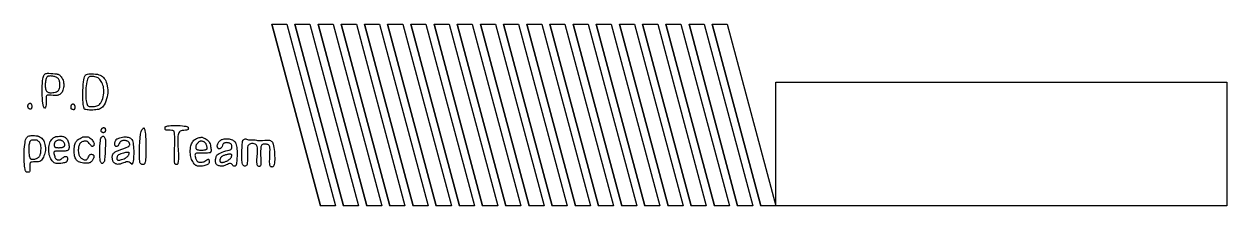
# Model space of a CAD drawing. Header units: millimetres. Extents: x -97 to 94, y 2 to 17.
# Drawn here: x -1.6 to 94.4, y 2.2 to 16.7 of the extents above; entities that cross this region are included whole.
import ezdxf

# ---------------------------------------------------------------- set-up
doc = ezdxf.new("R2010")
doc.units = ezdxf.units.MM
for name, color, linetype in [('REAR BOX', 2, 'Continuous'), ('REAR_SERRATIONS', 2, 'Continuous'), ('text', 4, 'Continuous')]:
    doc.layers.add(name, color=color, linetype=linetype)

msp = doc.modelspace()

# ---------------------------------------------------------------- linework, layer by layer
at = {"layer": 'REAR BOX'}
msp.add_lwpolyline([(94.378, 2.226), (58.378, 2.226), (58.378, 12.096), (94.378, 12.096)], close=True, dxfattribs=at)
at = {"layer": 'REAR_SERRATIONS'}
for points in [[(18.146, 16.714), (22.028, 2.226), (18.146, 16.714), (19.346, 16.714), (23.228, 2.226), (22.028, 2.226)], [(19.996, 16.714), (23.878, 2.226), (19.996, 16.714), (21.196, 16.714), (25.078, 2.226), (23.878, 2.226)], [(21.846, 16.714), (25.728, 2.226), (21.846, 16.714), (23.046, 16.714), (26.928, 2.226), (25.728, 2.226)], [(23.696, 16.714), (27.578, 2.226), (23.696, 16.714), (24.896, 16.714), (28.778, 2.226), (27.578, 2.226)], [(25.546, 16.714), (29.428, 2.226), (25.546, 16.714), (26.746, 16.714), (30.628, 2.226), (29.428, 2.226)], [(27.396, 16.714), (31.278, 2.226), (27.396, 16.714), (28.596, 16.714), (32.478, 2.226), (31.278, 2.226)], [(29.246, 16.714), (33.128, 2.226), (29.246, 16.714), (30.446, 16.714), (34.328, 2.226), (33.128, 2.226)], [(31.096, 16.714), (34.978, 2.226), (31.096, 16.714), (32.296, 16.714), (36.178, 2.226), (34.978, 2.226)], [(32.946, 16.714), (36.828, 2.226), (32.946, 16.714), (34.146, 16.714), (38.028, 2.226), (36.828, 2.226)], [(34.796, 16.714), (38.678, 2.226), (34.796, 16.714), (35.996, 16.714), (39.878, 2.226), (38.678, 2.226)], [(36.646, 16.714), (40.528, 2.226), (36.646, 16.714), (37.846, 16.714), (41.728, 2.226), (40.528, 2.226)], [(38.496, 16.714), (42.378, 2.226), (38.496, 16.714), (39.696, 16.714), (43.578, 2.226), (42.378, 2.226)], [(40.346, 16.714), (44.228, 2.226), (40.346, 16.714), (41.546, 16.714), (45.428, 2.226), (44.228, 2.226)], [(42.196, 16.714), (46.078, 2.226), (42.196, 16.714), (43.396, 16.714), (47.278, 2.226), (46.078, 2.226)], [(44.046, 16.714), (47.928, 2.226), (44.046, 16.714), (45.246, 16.714), (49.128, 2.226), (47.928, 2.226)], [(45.896, 16.714), (49.778, 2.226), (45.896, 16.714), (47.096, 16.714), (50.978, 2.226), (49.778, 2.226)], [(47.746, 16.714), (51.628, 2.226), (47.746, 16.714), (48.946, 16.714), (52.828, 2.226), (51.628, 2.226)], [(49.596, 16.714), (53.478, 2.226), (49.596, 16.714), (50.796, 16.714), (54.678, 2.226), (53.478, 2.226)], [(51.446, 16.714), (55.328, 2.226), (51.446, 16.714), (52.646, 16.714), (56.528, 2.226), (55.328, 2.226)], [(53.296, 16.714), (57.178, 2.226), (53.296, 16.714), (54.496, 16.714), (58.378, 2.226), (57.178, 2.226)]]:
    msp.add_lwpolyline(points, close=True, dxfattribs=at)
at = {"layer": 'text'}
for points in [[(1.092, 12.713), (1.131, 12.7), (1.167, 12.684), (1.2, 12.666), (1.23, 12.644), (1.258, 12.62), (1.293, 12.576), (1.335, 12.514), (1.385, 12.434), (1.442, 12.334), (1.486, 12.236), (1.518, 12.139), (1.538, 12.043), (1.545, 11.949), (1.546, 11.852), (1.54, 11.753), (1.528, 11.651), (1.509, 11.547), (1.484, 11.454), (1.453, 11.372), (1.415, 11.301), (1.371, 11.241), (1.324, 11.189), (1.274, 11.144), (1.222, 11.108), (1.166, 11.079), (1.114, 11.056), (1.065, 11.039), (1.02, 11.028), (0.978, 11.022), (0.91, 11.021), (0.816, 11.026), (0.697, 11.035), (0.552, 11.05), (0.434, 11.057), (0.341, 11.058), (0.275, 11.052), (0.235, 11.038), (0.201, 11.018), (0.174, 10.99), (0.154, 10.955), (0.14, 10.913), (0.132, 10.839), (0.13, 10.732), (0.134, 10.593), (0.144, 10.422), (0.141, 10.282), (0.127, 10.172), (0.093, 10.082), (0.009, 9.975), (-0.066, 10.152), (-0.103, 10.283), (-0.127, 10.426), (-0.147, 10.602), (-0.162, 10.81), (-0.172, 11.032), (-0.177, 11.267), (-0.176, 11.517), (-0.17, 11.78), (-0.16, 12.005), (-0.146, 12.192), (-0.128, 12.34), (-0.107, 12.451), (-0.083, 12.542), (-0.057, 12.614), (-0.029, 12.667), (0.001, 12.701), (0.036, 12.729), (0.074, 12.753), (0.117, 12.772), (0.164, 12.786), (0.244, 12.793), (0.357, 12.793), (0.503, 12.786), (0.682, 12.771), (0.821, 12.76), (0.921, 12.75), (0.982, 12.744), (1.003, 12.739), (1.028, 12.733), (1.058, 12.724)], [(0.169, 12.431), (0.143, 12.373), (0.121, 12.307), (0.103, 12.234), (0.088, 12.153), (0.077, 12.063), (0.07, 11.974), (0.067, 11.885), (0.068, 11.795), (0.073, 11.706), (0.083, 11.623), (0.097, 11.549), (0.116, 11.482), (0.139, 11.422), (0.168, 11.373), (0.201, 11.333), (0.24, 11.303), (0.284, 11.283), (0.332, 11.266), (0.385, 11.254), (0.443, 11.246), (0.506, 11.242), (0.58, 11.244), (0.667, 11.255), (0.766, 11.272), (0.877, 11.296), (0.968, 11.325), (1.04, 11.357), (1.093, 11.393), (1.127, 11.433), (1.157, 11.48), (1.183, 11.536), (1.205, 11.6), (1.223, 11.671), (1.235, 11.746), (1.241, 11.825), (1.241, 11.907), (1.235, 11.993), (1.226, 12.071), (1.214, 12.141), (1.198, 12.202), (1.179, 12.255), (1.157, 12.303), (1.131, 12.344), (1.103, 12.38), (1.071, 12.411), (1.032, 12.439), (0.986, 12.465), (0.933, 12.489), (0.872, 12.511), (0.81, 12.53), (0.747, 12.547), (0.681, 12.56), (0.615, 12.571), (0.549, 12.577), (0.484, 12.578), (0.421, 12.575), (0.358, 12.567), (0.308, 12.559), (0.269, 12.55), (0.243, 12.541), (0.229, 12.532), (0.212, 12.51), (0.192, 12.476)], [(3.441, 12.716), (3.534, 12.738), (3.645, 12.751), (3.773, 12.756), (3.919, 12.751), (4.081, 12.737), (4.226, 12.713), (4.352, 12.68), (4.46, 12.637), (4.55, 12.585), (4.633, 12.526), (4.709, 12.459), (4.777, 12.385), (4.838, 12.304), (4.893, 12.203), (4.943, 12.083), (4.986, 11.942), (5.023, 11.781), (5.049, 11.628), (5.065, 11.482), (5.069, 11.344), (5.063, 11.214), (5.043, 11.071), (5.01, 10.915), (4.963, 10.746), (4.902, 10.565), (4.838, 10.409), (4.771, 10.278), (4.701, 10.173), (4.628, 10.093), (4.553, 10.028), (4.476, 9.977), (4.397, 9.941), (4.316, 9.919), (4.221, 9.9), (4.113, 9.885), (3.991, 9.873), (3.855, 9.864), (3.728, 9.86), (3.61, 9.862), (3.501, 9.869), (3.401, 9.881), (3.32, 9.897), (3.257, 9.916), (3.213, 9.937), (3.187, 9.962), (3.163, 10.012), (3.14, 10.088), (3.119, 10.189), (3.1, 10.316), (3.085, 10.478), (3.075, 10.676), (3.07, 10.91), (3.07, 11.179), (3.075, 11.434), (3.085, 11.673), (3.1, 11.897), (3.121, 12.105), (3.144, 12.277), (3.17, 12.411), (3.198, 12.509), (3.229, 12.57), (3.253, 12.617), (3.272, 12.65), (3.284, 12.669), (3.291, 12.675), (3.319, 12.684), (3.369, 12.698)], [(3.504, 12.432), (3.48, 12.392), (3.454, 12.324), (3.426, 12.229), (3.396, 12.106), (3.365, 11.956), (3.339, 11.796), (3.32, 11.628), (3.307, 11.451), (3.3, 11.265), (3.299, 11.087), (3.306, 10.918), (3.32, 10.757), (3.34, 10.605), (3.361, 10.48), (3.382, 10.382), (3.404, 10.312), (3.425, 10.27), (3.452, 10.233), (3.484, 10.202), (3.52, 10.177), (3.562, 10.156), (3.622, 10.143), (3.7, 10.136), (3.795, 10.137), (3.908, 10.144), (4.012, 10.156), (4.106, 10.174), (4.191, 10.197), (4.266, 10.226), (4.336, 10.266), (4.4, 10.315), (4.459, 10.376), (4.512, 10.446), (4.562, 10.537), (4.609, 10.648), (4.653, 10.778), (4.693, 10.929), (4.722, 11.076), (4.74, 11.219), (4.747, 11.358), (4.743, 11.493), (4.729, 11.62), (4.706, 11.741), (4.672, 11.854), (4.629, 11.961), (4.582, 12.059), (4.531, 12.149), (4.476, 12.23), (4.417, 12.303), (4.352, 12.367), (4.281, 12.42), (4.205, 12.463), (4.122, 12.496), (4.036, 12.52), (3.946, 12.535), (3.853, 12.542), (3.756, 12.54), (3.679, 12.536), (3.621, 12.529), (3.584, 12.52), (3.567, 12.509), (3.547, 12.491), (3.527, 12.465)], [(-1.082, 10.392), (-1.064, 10.371), (-1.049, 10.346), (-1.035, 10.316), (-1.023, 10.281), (-1.013, 10.24), (-1.008, 10.2), (-1.006, 10.158), (-1.008, 10.117), (-1.015, 10.075), (-1.022, 10.04), (-1.029, 10.012), (-1.037, 9.989), (-1.044, 9.974), (-1.052, 9.961), (-1.061, 9.95), (-1.07, 9.942), (-1.08, 9.936), (-1.092, 9.933), (-1.108, 9.932), (-1.125, 9.933), (-1.146, 9.936), (-1.166, 9.942), (-1.186, 9.949), (-1.206, 9.957), (-1.226, 9.968), (-1.243, 9.979), (-1.258, 9.99), (-1.27, 10.002), (-1.279, 10.014), (-1.287, 10.028), (-1.294, 10.044), (-1.299, 10.062), (-1.304, 10.083), (-1.307, 10.105), (-1.309, 10.129), (-1.31, 10.155), (-1.311, 10.183), (-1.31, 10.209), (-1.308, 10.234), (-1.304, 10.257), (-1.299, 10.28), (-1.291, 10.301), (-1.28, 10.321), (-1.266, 10.34), (-1.249, 10.357), (-1.231, 10.373), (-1.21, 10.387), (-1.187, 10.399), (-1.163, 10.409), (-1.144, 10.416), (-1.129, 10.421), (-1.12, 10.423), (-1.115, 10.423), (-1.107, 10.417), (-1.096, 10.407)], [(2.327, 10.34), (2.35, 10.324), (2.371, 10.305), (2.388, 10.284), (2.403, 10.26), (2.414, 10.234), (2.423, 10.202), (2.427, 10.164), (2.428, 10.119), (2.426, 10.069), (2.422, 10.026), (2.417, 9.991), (2.412, 9.964), (2.404, 9.944), (2.397, 9.927), (2.388, 9.913), (2.378, 9.903), (2.368, 9.895), (2.351, 9.892), (2.326, 9.893), (2.294, 9.898), (2.254, 9.907), (2.222, 9.917), (2.197, 9.926), (2.179, 9.935), (2.168, 9.944), (2.158, 9.955), (2.15, 9.968), (2.143, 9.982), (2.137, 9.998), (2.133, 10.018), (2.13, 10.043), (2.129, 10.071), (2.129, 10.104), (2.131, 10.136), (2.135, 10.166), (2.14, 10.195), (2.148, 10.223), (2.157, 10.248), (2.169, 10.271), (2.182, 10.291), (2.197, 10.308), (2.211, 10.323), (2.226, 10.335), (2.24, 10.345), (2.254, 10.352), (2.265, 10.358), (2.274, 10.361), (2.281, 10.363), (2.285, 10.364), (2.294, 10.36), (2.308, 10.352)], [(-0.35, 7.711), (-0.276, 7.665), (-0.209, 7.614), (-0.15, 7.556), (-0.099, 7.492), (-0.056, 7.421), (-0.018, 7.336), (0.015, 7.236), (0.043, 7.12), (0.066, 6.989), (0.079, 6.864), (0.083, 6.745), (0.076, 6.632), (0.061, 6.525), (0.037, 6.419), (0.005, 6.314), (-0.035, 6.211), (-0.082, 6.109), (-0.132, 6.019), (-0.183, 5.939), (-0.236, 5.87), (-0.29, 5.813), (-0.369, 5.77), (-0.471, 5.742), (-0.598, 5.729), (-0.749, 5.73), (-0.872, 5.728), (-0.966, 5.723), (-1.032, 5.715), (-1.069, 5.703), (-1.1, 5.683), (-1.125, 5.657), (-1.144, 5.623), (-1.157, 5.583), (-1.165, 5.518), (-1.169, 5.429), (-1.168, 5.316), (-1.162, 5.179), (-1.162, 5.072), (-1.166, 4.995), (-1.175, 4.948), (-1.189, 4.931), (-1.21, 4.918), (-1.237, 4.909), (-1.271, 4.903), (-1.312, 4.902), (-1.35, 4.905), (-1.384, 4.913), (-1.415, 4.925), (-1.443, 4.941), (-1.468, 4.964), (-1.49, 4.994), (-1.511, 5.03), (-1.528, 5.072), (-1.546, 5.146), (-1.563, 5.251), (-1.581, 5.388), (-1.599, 5.556), (-1.612, 5.735), (-1.62, 5.926), (-1.622, 6.128), (-1.62, 6.341), (-1.613, 6.546), (-1.602, 6.743), (-1.586, 6.932), (-1.565, 7.113), (-1.545, 7.265), (-1.523, 7.388), (-1.501, 7.483), (-1.478, 7.549), (-1.45, 7.608), (-1.417, 7.66), (-1.379, 7.704), (-1.336, 7.741), (-1.282, 7.773), (-1.217, 7.799), (-1.142, 7.819), (-1.055, 7.833), (-0.966, 7.841), (-0.875, 7.842), (-0.781, 7.835), (-0.685, 7.822), (-0.608, 7.811), (-0.55, 7.802), (-0.511, 7.794), (-0.492, 7.789), (-0.458, 7.773), (-0.411, 7.747)], [(1.106, 7.766), (1.215, 7.773), (1.311, 7.775), (1.396, 7.771), (1.469, 7.761), (1.53, 7.745), (1.586, 7.725), (1.636, 7.699), (1.681, 7.668), (1.721, 7.632), (1.76, 7.588), (1.797, 7.537), (1.834, 7.478), (1.87, 7.41), (1.9, 7.336), (1.925, 7.254), (1.945, 7.165), (1.959, 7.068), (1.967, 6.985), (1.971, 6.918), (1.97, 6.864), (1.964, 6.825), (1.955, 6.788), (1.943, 6.753), (1.929, 6.721), (1.912, 6.691), (1.885, 6.664), (1.848, 6.641), (1.801, 6.621), (1.744, 6.604), (1.651, 6.592), (1.522, 6.585), (1.357, 6.582), (1.157, 6.583), (1.001, 6.582), (0.891, 6.578), (0.826, 6.571), (0.807, 6.561), (0.79, 6.549), (0.777, 6.533), (0.766, 6.516), (0.757, 6.495), (0.757, 6.457), (0.763, 6.4), (0.778, 6.326), (0.799, 6.233), (0.821, 6.156), (0.842, 6.094), (0.863, 6.047), (0.884, 6.016), (0.907, 5.987), (0.932, 5.963), (0.959, 5.942), (0.988, 5.924), (1.025, 5.91), (1.067, 5.9), (1.117, 5.895), (1.173, 5.894), (1.235, 5.908), (1.301, 5.939), (1.372, 5.985), (1.449, 6.047), (1.515, 6.096), (1.57, 6.131), (1.615, 6.152), (1.65, 6.16), (1.682, 6.164), (1.713, 6.165), (1.743, 6.163), (1.77, 6.157), (1.794, 6.145), (1.813, 6.125), (1.827, 6.099), (1.837, 6.066), (1.843, 6.03), (1.845, 5.991), (1.843, 5.948), (1.837, 5.902), (1.827, 5.86), (1.815, 5.823), (1.798, 5.79), (1.779, 5.762), (1.756, 5.737), (1.73, 5.714), (1.701, 5.695), (1.668, 5.679), (1.614, 5.663), (1.538, 5.646), (1.439, 5.629), (1.319, 5.611), (1.208, 5.602), (1.105, 5.599), (1.012, 5.604), (0.929, 5.616), (0.852, 5.639), (0.782, 5.671), (0.719, 5.714), (0.662, 5.766), (0.609, 5.829), (0.557, 5.901), (0.508, 5.984), (0.461, 6.076), (0.423, 6.177), (0.393, 6.286), (0.371, 6.404), (0.359, 6.529), (0.354, 6.656), (0.356, 6.784), (0.366, 6.912), (0.384, 7.042), (0.408, 7.157), (0.438, 7.258), (0.474, 7.346), (0.515, 7.419), (0.556, 7.483), (0.597, 7.536), (0.638, 7.581), (0.678, 7.616), (0.718, 7.646), (0.759, 7.673), (0.8, 7.697), (0.841, 7.716), (0.875, 7.731), (0.9, 7.742), (0.918, 7.749), (0.928, 7.752), (0.963, 7.755), (1.022, 7.76)], [(3.198, 7.737), (3.256, 7.742), (3.314, 7.742), (3.372, 7.738), (3.43, 7.73), (3.487, 7.717), (3.546, 7.694), (3.604, 7.661), (3.664, 7.618), (3.725, 7.565), (3.78, 7.508), (3.831, 7.446), (3.876, 7.38), (3.917, 7.309), (3.945, 7.245), (3.962, 7.186), (3.966, 7.134), (3.958, 7.088), (3.947, 7.05), (3.933, 7.021), (3.917, 7.001), (3.898, 6.989), (3.878, 6.98), (3.856, 6.974), (3.833, 6.97), (3.809, 6.97), (3.771, 6.992), (3.721, 7.037), (3.658, 7.106), (3.582, 7.197), (3.519, 7.269), (3.467, 7.32), (3.428, 7.352), (3.401, 7.364), (3.368, 7.373), (3.33, 7.379), (3.286, 7.383), (3.237, 7.384), (3.183, 7.378), (3.125, 7.365), (3.062, 7.346), (2.994, 7.32), (2.935, 7.285), (2.884, 7.241), (2.84, 7.188), (2.805, 7.127), (2.776, 7.062), (2.752, 6.995), (2.733, 6.925), (2.72, 6.851), (2.711, 6.774), (2.707, 6.694), (2.707, 6.609), (2.712, 6.52), (2.721, 6.439), (2.736, 6.366), (2.755, 6.301), (2.78, 6.244), (2.81, 6.189), (2.847, 6.136), (2.89, 6.086), (2.938, 6.038), (2.986, 5.998), (3.034, 5.965), (3.081, 5.94), (3.128, 5.923), (3.172, 5.91), (3.213, 5.901), (3.252, 5.896), (3.288, 5.896), (3.32, 5.898), (3.348, 5.904), (3.373, 5.912), (3.394, 5.924), (3.42, 5.952), (3.451, 5.998), (3.487, 6.061), (3.528, 6.141), (3.564, 6.206), (3.594, 6.256), (3.618, 6.29), (3.637, 6.31), (3.661, 6.324), (3.69, 6.334), (3.725, 6.338), (3.765, 6.338), (3.803, 6.333), (3.84, 6.324), (3.874, 6.31), (3.906, 6.292), (3.93, 6.268), (3.947, 6.238), (3.957, 6.202), (3.958, 6.16), (3.954, 6.115), (3.943, 6.068), (3.926, 6.018), (3.902, 5.965), (3.874, 5.914), (3.841, 5.864), (3.804, 5.815), (3.761, 5.768), (3.718, 5.727), (3.673, 5.693), (3.626, 5.666), (3.578, 5.645), (3.514, 5.631), (3.435, 5.623), (3.34, 5.622), (3.23, 5.628), (3.123, 5.64), (3.018, 5.658), (2.917, 5.683), (2.819, 5.714), (2.735, 5.748), (2.666, 5.784), (2.612, 5.822), (2.572, 5.863), (2.534, 5.914), (2.5, 5.975), (2.468, 6.046), (2.439, 6.126), (2.414, 6.219), (2.394, 6.323), (2.379, 6.44), (2.368, 6.568), (2.367, 6.692), (2.374, 6.811), (2.39, 6.926), (2.415, 7.037), (2.44, 7.131), (2.465, 7.207), (2.49, 7.266), (2.514, 7.308), (2.543, 7.351), (2.576, 7.393), (2.614, 7.436), (2.655, 7.479), (2.708, 7.523), (2.772, 7.567), (2.847, 7.61), (2.933, 7.654), (3, 7.688), (3.05, 7.711), (3.08, 7.724), (3.092, 7.727), (3.116, 7.73), (3.151, 7.733)], [(4.766, 7.72), (4.805, 7.674), (4.836, 7.623), (4.858, 7.565), (4.873, 7.501), (4.879, 7.431), (4.879, 7.288), (4.872, 7.072), (4.86, 6.784), (4.841, 6.422), (4.823, 6.139), (4.806, 5.933), (4.789, 5.804), (4.772, 5.753), (4.752, 5.709), (4.727, 5.673), (4.699, 5.645), (4.667, 5.624), (4.638, 5.611), (4.611, 5.606), (4.588, 5.61), (4.567, 5.621), (4.546, 5.641), (4.525, 5.669), (4.504, 5.706), (4.482, 5.75), (4.464, 5.834), (4.447, 5.957), (4.434, 6.119), (4.423, 6.321), (4.42, 6.532), (4.423, 6.753), (4.434, 6.985), (4.453, 7.226), (4.47, 7.415), (4.487, 7.55), (4.503, 7.633), (4.519, 7.663), (4.539, 7.691), (4.565, 7.716), (4.596, 7.739), (4.631, 7.759), (4.659, 7.774), (4.68, 7.784), (4.693, 7.789), (4.698, 7.789), (4.712, 7.777), (4.735, 7.754)], [(4.732, 8.466), (4.748, 8.466), (4.764, 8.463), (4.78, 8.459), (4.795, 8.453), (4.809, 8.446), (4.822, 8.436), (4.833, 8.424), (4.842, 8.41), (4.85, 8.393), (4.857, 8.373), (4.862, 8.351), (4.866, 8.325), (4.87, 8.296), (4.871, 8.269), (4.87, 8.243), (4.867, 8.22), (4.862, 8.199), (4.856, 8.178), (4.848, 8.159), (4.839, 8.141), (4.828, 8.124), (4.817, 8.109), (4.806, 8.097), (4.795, 8.088), (4.783, 8.081), (4.77, 8.074), (4.756, 8.069), (4.739, 8.065), (4.72, 8.062), (4.703, 8.06), (4.687, 8.06), (4.672, 8.061), (4.658, 8.064), (4.645, 8.069), (4.63, 8.075), (4.616, 8.083), (4.601, 8.092), (4.587, 8.103), (4.574, 8.114), (4.562, 8.127), (4.55, 8.14), (4.541, 8.152), (4.534, 8.164), (4.529, 8.175), (4.526, 8.186), (4.525, 8.199), (4.525, 8.214), (4.527, 8.232), (4.53, 8.253), (4.534, 8.273), (4.54, 8.294), (4.548, 8.314), (4.556, 8.334), (4.566, 8.353), (4.577, 8.371), (4.59, 8.388), (4.603, 8.403), (4.617, 8.418), (4.633, 8.43), (4.648, 8.441), (4.665, 8.45), (4.679, 8.457), (4.689, 8.462), (4.696, 8.465), (4.7, 8.466), (4.708, 8.467), (4.718, 8.467)], [(5.88, 7.603), (5.951, 7.634), (6.032, 7.662), (6.122, 7.684), (6.222, 7.703), (6.332, 7.718), (6.434, 7.725), (6.527, 7.724), (6.611, 7.715), (6.686, 7.698), (6.756, 7.675), (6.821, 7.646), (6.881, 7.611), (6.935, 7.57), (6.982, 7.51), (7.021, 7.431), (7.053, 7.334), (7.078, 7.218), (7.097, 7.091), (7.112, 6.954), (7.122, 6.806), (7.126, 6.647), (7.128, 6.492), (7.126, 6.339), (7.12, 6.188), (7.111, 6.041), (7.099, 5.912), (7.083, 5.801), (7.057, 5.692), (7.006, 5.527), (6.838, 5.658), (6.754, 5.714), (6.696, 5.741), (6.647, 5.751), (6.605, 5.745), (6.537, 5.728), (6.44, 5.697), (6.316, 5.655), (6.164, 5.6), (6.035, 5.562), (5.927, 5.54), (5.841, 5.536), (5.778, 5.549), (5.719, 5.568), (5.665, 5.591), (5.615, 5.62), (5.57, 5.654), (5.531, 5.693), (5.5, 5.737), (5.475, 5.787), (5.456, 5.842), (5.442, 5.897), (5.431, 5.953), (5.424, 6.01), (5.421, 6.067), (5.42, 6.121), (5.422, 6.17), (5.427, 6.216), (5.436, 6.257), (5.447, 6.296), (5.461, 6.332), (5.479, 6.366), (5.499, 6.397), (5.528, 6.429), (5.564, 6.463), (5.609, 6.498), (5.661, 6.534), (5.76, 6.581), (5.907, 6.641), (6.102, 6.713), (6.344, 6.796), (6.532, 6.869), (6.667, 6.931), (6.749, 6.982), (6.777, 7.022), (6.796, 7.062), (6.807, 7.102), (6.808, 7.142), (6.801, 7.182), (6.79, 7.219), (6.775, 7.252), (6.756, 7.283), (6.733, 7.31), (6.707, 7.335), (6.678, 7.358), (6.646, 7.378), (6.611, 7.397), (6.571, 7.411), (6.524, 7.423), (6.472, 7.43), (6.413, 7.435), (6.358, 7.435), (6.307, 7.432), (6.258, 7.425), (6.213, 7.415), (6.173, 7.403), (6.139, 7.39), (6.111, 7.376), (6.088, 7.36), (6.059, 7.324), (6.021, 7.268), (5.977, 7.192), (5.925, 7.096), (5.877, 7.024), (5.832, 6.977), (5.791, 6.954), (5.753, 6.956), (5.72, 6.962), (5.693, 6.973), (5.671, 6.989), (5.654, 7.01), (5.641, 7.035), (5.631, 7.066), (5.624, 7.102), (5.62, 7.143), (5.62, 7.185), (5.624, 7.229), (5.631, 7.275), (5.641, 7.322), (5.654, 7.366), (5.67, 7.407), (5.689, 7.444), (5.711, 7.478), (5.729, 7.505), (5.743, 7.525), (5.754, 7.539), (5.762, 7.546), (5.785, 7.559), (5.825, 7.578)], [(7.97, 8.391), (7.99, 8.351), (8.009, 8.287), (8.027, 8.2), (8.044, 8.089), (8.061, 7.954), (8.075, 7.763), (8.086, 7.515), (8.095, 7.21), (8.102, 6.849), (8.103, 6.541), (8.1, 6.287), (8.09, 6.087), (8.076, 5.94), (8.06, 5.819), (8.044, 5.724), (8.026, 5.655), (8.007, 5.612), (7.985, 5.577), (7.96, 5.55), (7.932, 5.532), (7.902, 5.522), (7.868, 5.518), (7.83, 5.52), (7.789, 5.528), (7.745, 5.543), (7.706, 5.566), (7.674, 5.6), (7.648, 5.643), (7.628, 5.697), (7.611, 5.799), (7.598, 5.952), (7.589, 6.154), (7.583, 6.405), (7.586, 6.681), (7.598, 6.982), (7.618, 7.306), (7.647, 7.655), (7.683, 7.934), (7.726, 8.143), (7.776, 8.282), (7.834, 8.35), (7.878, 8.401), (7.909, 8.435), (7.928, 8.452), (7.933, 8.452), (7.942, 8.441), (7.954, 8.421)], [(9.776, 8.574), (9.852, 8.595), (9.961, 8.612), (10.101, 8.624), (10.273, 8.632), (10.476, 8.636), (10.667, 8.633), (10.845, 8.624), (11.01, 8.61), (11.161, 8.589), (11.283, 8.567), (11.374, 8.542), (11.434, 8.516), (11.464, 8.488), (11.482, 8.454), (11.489, 8.416), (11.485, 8.373), (11.47, 8.324), (11.426, 8.288), (11.353, 8.263), (11.252, 8.249), (11.122, 8.247), (11.009, 8.233), (10.914, 8.207), (10.836, 8.169), (10.776, 8.12), (10.728, 8.056), (10.691, 7.98), (10.666, 7.889), (10.653, 7.785), (10.648, 7.611), (10.651, 7.366), (10.662, 7.05), (10.682, 6.663), (10.694, 6.346), (10.699, 6.098), (10.696, 5.919), (10.685, 5.809), (10.672, 5.718), (10.656, 5.645), (10.637, 5.591), (10.616, 5.556), (10.59, 5.533), (10.559, 5.521), (10.524, 5.522), (10.485, 5.534), (10.452, 5.555), (10.424, 5.586), (10.401, 5.625), (10.384, 5.673), (10.376, 5.858), (10.375, 6.179), (10.383, 6.636), (10.398, 7.229), (10.399, 7.683), (10.386, 7.996), (10.359, 8.169), (10.317, 8.202), (10.251, 8.227), (10.161, 8.244), (10.046, 8.254), (9.907, 8.256), (9.799, 8.263), (9.72, 8.274), (9.671, 8.29), (9.652, 8.31), (9.639, 8.336), (9.631, 8.368), (9.63, 8.406), (9.634, 8.45), (9.638, 8.484), (9.643, 8.509), (9.648, 8.525), (9.653, 8.532), (9.676, 8.542), (9.717, 8.556)], [(12.75, 7.627), (12.835, 7.585), (12.912, 7.541), (12.982, 7.494), (13.043, 7.443), (13.097, 7.39), (13.144, 7.325), (13.185, 7.25), (13.219, 7.163), (13.247, 7.064), (13.269, 6.971), (13.285, 6.882), (13.297, 6.798), (13.302, 6.718), (13.303, 6.651), (13.3, 6.596), (13.291, 6.554), (13.278, 6.524), (13.263, 6.499), (13.244, 6.478), (13.224, 6.462), (13.2, 6.45), (13.128, 6.442), (13.006, 6.437), (12.835, 6.437), (12.614, 6.44), (12.433, 6.44), (12.293, 6.436), (12.193, 6.428), (12.132, 6.416), (12.085, 6.398), (12.051, 6.374), (12.03, 6.345), (12.022, 6.309), (12.02, 6.266), (12.024, 6.215), (12.034, 6.156), (12.051, 6.09), (12.07, 6.027), (12.092, 5.969), (12.117, 5.916), (12.145, 5.866), (12.172, 5.825), (12.198, 5.792), (12.224, 5.767), (12.249, 5.75), (12.281, 5.736), (12.319, 5.724), (12.364, 5.714), (12.416, 5.707), (12.472, 5.705), (12.532, 5.707), (12.597, 5.714), (12.666, 5.726), (12.737, 5.749), (12.809, 5.785), (12.882, 5.832), (12.956, 5.892), (13.016, 5.931), (13.063, 5.948), (13.097, 5.945), (13.118, 5.921), (13.133, 5.886), (13.144, 5.842), (13.149, 5.788), (13.15, 5.723), (13.143, 5.667), (13.128, 5.62), (13.105, 5.582), (13.074, 5.552), (13.029, 5.522), (12.969, 5.493), (12.894, 5.464), (12.805, 5.436), (12.713, 5.414), (12.619, 5.399), (12.523, 5.391), (12.424, 5.389), (12.339, 5.391), (12.269, 5.396), (12.213, 5.405), (12.171, 5.418), (12.132, 5.433), (12.096, 5.45), (12.062, 5.471), (12.031, 5.494), (11.993, 5.534), (11.948, 5.59), (11.897, 5.663), (11.839, 5.753), (11.789, 5.844), (11.748, 5.937), (11.714, 6.032), (11.688, 6.129), (11.668, 6.238), (11.655, 6.361), (11.647, 6.496), (11.646, 6.643), (11.652, 6.777), (11.665, 6.897), (11.685, 7.003), (11.712, 7.095), (11.746, 7.18), (11.785, 7.259), (11.831, 7.33), (11.882, 7.394), (11.939, 7.453), (12, 7.507), (12.065, 7.555), (12.136, 7.599), (12.209, 7.634), (12.286, 7.66), (12.365, 7.677), (12.448, 7.686), (12.513, 7.692), (12.561, 7.695), (12.591, 7.695), (12.603, 7.693), (12.634, 7.68), (12.683, 7.659)], [(-0.784, 7.473), (-0.883, 7.473), (-0.963, 7.469), (-1.025, 7.461), (-1.069, 7.448), (-1.094, 7.432), (-1.117, 7.413), (-1.137, 7.391), (-1.154, 7.366), (-1.168, 7.338), (-1.182, 7.293), (-1.197, 7.231), (-1.213, 7.153), (-1.228, 7.058), (-1.24, 6.957), (-1.247, 6.853), (-1.25, 6.743), (-1.249, 6.629), (-1.244, 6.52), (-1.236, 6.416), (-1.223, 6.318), (-1.206, 6.225), (-1.19, 6.149), (-1.174, 6.09), (-1.16, 6.047), (-1.146, 6.021), (-1.129, 5.999), (-1.111, 5.98), (-1.09, 5.965), (-1.067, 5.953), (-1.034, 5.944), (-0.992, 5.94), (-0.941, 5.939), (-0.88, 5.941), (-0.819, 5.949), (-0.758, 5.961), (-0.698, 5.978), (-0.638, 6), (-0.583, 6.024), (-0.535, 6.051), (-0.492, 6.08), (-0.455, 6.111), (-0.422, 6.145), (-0.394, 6.181), (-0.369, 6.22), (-0.348, 6.26), (-0.329, 6.315), (-0.311, 6.383), (-0.295, 6.466), (-0.28, 6.562), (-0.271, 6.661), (-0.268, 6.764), (-0.269, 6.87), (-0.277, 6.979), (-0.289, 7.072), (-0.305, 7.148), (-0.326, 7.208), (-0.351, 7.252), (-0.382, 7.294), (-0.42, 7.334), (-0.464, 7.371), (-0.515, 7.406), (-0.556, 7.433), (-0.587, 7.453), (-0.608, 7.464), (-0.619, 7.468), (-0.652, 7.471), (-0.707, 7.473)], [(0.8, 7.21), (0.792, 7.177), (0.787, 7.144), (0.784, 7.11), (0.784, 7.076), (0.786, 7.04), (0.79, 7.009), (0.796, 6.983), (0.804, 6.961), (0.813, 6.944), (0.824, 6.93), (0.836, 6.917), (0.85, 6.907), (0.865, 6.9), (0.888, 6.892), (0.921, 6.885), (0.962, 6.878), (1.013, 6.871), (1.066, 6.867), (1.121, 6.865), (1.179, 6.866), (1.24, 6.869), (1.298, 6.874), (1.354, 6.881), (1.406, 6.891), (1.456, 6.902), (1.499, 6.916), (1.535, 6.932), (1.565, 6.95), (1.587, 6.972), (1.605, 6.994), (1.618, 7.017), (1.625, 7.04), (1.629, 7.065), (1.629, 7.092), (1.626, 7.121), (1.62, 7.153), (1.61, 7.186), (1.596, 7.22), (1.576, 7.254), (1.55, 7.289), (1.52, 7.324), (1.489, 7.355), (1.459, 7.382), (1.43, 7.404), (1.401, 7.422), (1.371, 7.437), (1.341, 7.449), (1.311, 7.458), (1.28, 7.463), (1.247, 7.467), (1.21, 7.467), (1.17, 7.465), (1.127, 7.46), (1.087, 7.452), (1.049, 7.442), (1.013, 7.429), (0.98, 7.413), (0.948, 7.395), (0.919, 7.375), (0.891, 7.352), (0.865, 7.326), (0.845, 7.305), (0.83, 7.289), (0.821, 7.277), (0.817, 7.269), (0.812, 7.256), (0.806, 7.236)], [(12.092, 6.978), (12.086, 6.924), (12.083, 6.878), (12.083, 6.842), (12.087, 6.814), (12.093, 6.795), (12.103, 6.776), (12.116, 6.759), (12.133, 6.742), (12.154, 6.727), (12.181, 6.713), (12.216, 6.7), (12.258, 6.69), (12.308, 6.681), (12.367, 6.675), (12.435, 6.672), (12.514, 6.671), (12.602, 6.672), (12.679, 6.676), (12.746, 6.681), (12.801, 6.688), (12.846, 6.697), (12.885, 6.709), (12.918, 6.722), (12.944, 6.739), (12.964, 6.758), (12.978, 6.781), (12.988, 6.807), (12.992, 6.838), (12.991, 6.873), (12.985, 6.913), (12.975, 6.958), (12.962, 7.009), (12.943, 7.065), (12.924, 7.116), (12.904, 7.161), (12.882, 7.199), (12.86, 7.232), (12.835, 7.261), (12.809, 7.286), (12.781, 7.309), (12.75, 7.327), (12.717, 7.344), (12.682, 7.358), (12.644, 7.37), (12.604, 7.38), (12.566, 7.386), (12.531, 7.39), (12.499, 7.39), (12.468, 7.387), (12.437, 7.379), (12.404, 7.367), (12.37, 7.349), (12.334, 7.327), (12.298, 7.299), (12.26, 7.264), (12.221, 7.224), (12.182, 7.176), (12.151, 7.138), (12.128, 7.109), (12.114, 7.088), (12.109, 7.077), (12.103, 7.055), (12.097, 7.022)], [(14.256, 7.544), (14.336, 7.564), (14.418, 7.577), (14.501, 7.583), (14.585, 7.582), (14.669, 7.575), (14.753, 7.561), (14.837, 7.54), (14.919, 7.513), (15, 7.478), (15.07, 7.441), (15.129, 7.403), (15.177, 7.363), (15.213, 7.321), (15.247, 7.264), (15.277, 7.19), (15.304, 7.102), (15.328, 6.997), (15.348, 6.882), (15.363, 6.755), (15.373, 6.617), (15.378, 6.468), (15.38, 6.322), (15.377, 6.178), (15.371, 6.036), (15.36, 5.897), (15.35, 5.78), (15.34, 5.686), (15.33, 5.614), (15.319, 5.565), (15.307, 5.521), (15.293, 5.482), (15.277, 5.447), (15.258, 5.418), (15.234, 5.398), (15.202, 5.388), (15.164, 5.388), (15.12, 5.397), (15.078, 5.418), (15.038, 5.449), (15.001, 5.492), (14.965, 5.546), (14.93, 5.585), (14.893, 5.61), (14.856, 5.62), (14.818, 5.615), (14.764, 5.6), (14.691, 5.575), (14.602, 5.538), (14.496, 5.492), (14.404, 5.454), (14.326, 5.425), (14.264, 5.405), (14.216, 5.394), (14.164, 5.389), (14.108, 5.39), (14.049, 5.396), (13.986, 5.408), (13.927, 5.425), (13.872, 5.446), (13.821, 5.473), (13.775, 5.505), (13.737, 5.536), (13.709, 5.566), (13.689, 5.596), (13.679, 5.625), (13.671, 5.661), (13.665, 5.704), (13.662, 5.754), (13.661, 5.811), (13.663, 5.871), (13.668, 5.932), (13.676, 5.996), (13.687, 6.062), (13.7, 6.122), (13.716, 6.174), (13.735, 6.219), (13.756, 6.257), (13.8, 6.301), (13.868, 6.35), (13.958, 6.404), (14.072, 6.464), (14.195, 6.518), (14.327, 6.564), (14.469, 6.604), (14.62, 6.637), (14.739, 6.668), (14.827, 6.696), (14.882, 6.721), (14.906, 6.743), (14.926, 6.766), (14.942, 6.79), (14.955, 6.814), (14.964, 6.839), (14.969, 6.87), (14.972, 6.907), (14.971, 6.949), (14.967, 6.998), (14.959, 7.041), (14.945, 7.08), (14.927, 7.113), (14.905, 7.142), (14.874, 7.168), (14.836, 7.192), (14.791, 7.213), (14.737, 7.232), (14.683, 7.247), (14.629, 7.257), (14.574, 7.264), (14.518, 7.267), (14.464, 7.264), (14.413, 7.254), (14.365, 7.238), (14.318, 7.217), (14.276, 7.179), (14.239, 7.126), (14.206, 7.057), (14.178, 6.972), (14.149, 6.904), (14.119, 6.853), (14.088, 6.82), (14.056, 6.803), (14.025, 6.791), (13.994, 6.782), (13.963, 6.778), (13.933, 6.778), (13.905, 6.785), (13.88, 6.8), (13.857, 6.823), (13.837, 6.852), (13.821, 6.886), (13.809, 6.922), (13.8, 6.961), (13.795, 7.004), (13.799, 7.051), (13.812, 7.103), (13.834, 7.159), (13.865, 7.22), (13.898, 7.276), (13.934, 7.327), (13.973, 7.374), (14.014, 7.415), (14.049, 7.449), (14.077, 7.474), (14.098, 7.491), (14.113, 7.501), (14.144, 7.513), (14.192, 7.527)], [(15.925, 7.52), (15.976, 7.551), (16.03, 7.566), (16.086, 7.565), (16.143, 7.548), (16.203, 7.516), (16.279, 7.494), (16.372, 7.484), (16.482, 7.484), (16.608, 7.497), (16.725, 7.499), (16.833, 7.493), (16.931, 7.477), (17.019, 7.451), (17.129, 7.437), (17.261, 7.435), (17.414, 7.445), (17.59, 7.466), (17.74, 7.476), (17.864, 7.474), (17.963, 7.46), (18.036, 7.434), (18.099, 7.398), (18.154, 7.352), (18.199, 7.297), (18.234, 7.231), (18.266, 7.14), (18.295, 7.026), (18.319, 6.888), (18.34, 6.726), (18.357, 6.561), (18.369, 6.395), (18.378, 6.227), (18.383, 6.057), (18.381, 5.902), (18.372, 5.762), (18.357, 5.637), (18.336, 5.527), (18.312, 5.442), (18.287, 5.381), (18.259, 5.346), (18.229, 5.335), (18.199, 5.328), (18.169, 5.326), (18.139, 5.329), (18.109, 5.335), (18.08, 5.352), (18.051, 5.379), (18.023, 5.417), (17.997, 5.464), (17.98, 5.576), (17.975, 5.751), (17.981, 5.991), (17.997, 6.294), (18.005, 6.54), (18.007, 6.729), (18, 6.86), (17.986, 6.933), (17.967, 6.993), (17.945, 7.041), (17.918, 7.076), (17.887, 7.098), (17.844, 7.116), (17.789, 7.132), (17.723, 7.145), (17.645, 7.155), (17.575, 7.158), (17.512, 7.155), (17.457, 7.145), (17.409, 7.128), (17.367, 7.097), (17.332, 7.052), (17.303, 6.993), (17.28, 6.92), (17.265, 6.782), (17.258, 6.579), (17.259, 6.31), (17.269, 5.976), (17.27, 5.718), (17.263, 5.536), (17.248, 5.43), (17.225, 5.4), (17.195, 5.38), (17.16, 5.37), (17.118, 5.37), (17.069, 5.38), (17.03, 5.405), (17, 5.445), (16.98, 5.501), (16.969, 5.571), (16.965, 5.699), (16.968, 5.884), (16.979, 6.127), (16.998, 6.427), (17.005, 6.666), (17.002, 6.844), (16.987, 6.962), (16.962, 7.018), (16.925, 7.069), (16.877, 7.113), (16.816, 7.15), (16.744, 7.182), (16.672, 7.199), (16.599, 7.203), (16.525, 7.193), (16.451, 7.17), (16.386, 7.141), (16.33, 7.107), (16.283, 7.069), (16.244, 7.025), (16.217, 6.907), (16.202, 6.714), (16.199, 6.446), (16.207, 6.104), (16.206, 5.835), (16.196, 5.641), (16.177, 5.52), (16.149, 5.473), (16.114, 5.438), (16.073, 5.413), (16.027, 5.401), (15.974, 5.399), (15.927, 5.414), (15.886, 5.447), (15.851, 5.496), (15.822, 5.562), (15.797, 5.645), (15.778, 5.743), (15.763, 5.857), (15.753, 5.987), (15.749, 6.157), (15.752, 6.365), (15.761, 6.612), (15.776, 6.898), (15.79, 7.121), (15.804, 7.283), (15.817, 7.382), (15.829, 7.418), (15.851, 7.454), (15.883, 7.488)], [(6.723, 6.48), (6.688, 6.486), (6.647, 6.489), (6.598, 6.487), (6.542, 6.482), (6.479, 6.473), (6.402, 6.457), (6.313, 6.435), (6.211, 6.405), (6.095, 6.369), (6.001, 6.332), (5.926, 6.294), (5.873, 6.255), (5.84, 6.216), (5.815, 6.172), (5.798, 6.123), (5.788, 6.068), (5.787, 6.009), (5.791, 5.961), (5.801, 5.925), (5.817, 5.9), (5.838, 5.888), (5.863, 5.878), (5.891, 5.872), (5.923, 5.869), (5.958, 5.869), (6.009, 5.878), (6.078, 5.895), (6.163, 5.921), (6.265, 5.954), (6.355, 5.99), (6.435, 6.028), (6.503, 6.067), (6.56, 6.109), (6.608, 6.149), (6.649, 6.188), (6.682, 6.225), (6.706, 6.262), (6.727, 6.297), (6.744, 6.331), (6.758, 6.365), (6.768, 6.397), (6.775, 6.423), (6.779, 6.442), (6.78, 6.455), (6.778, 6.462), (6.767, 6.468), (6.749, 6.474)], [(14.897, 6.334), (14.869, 6.342), (14.835, 6.346), (14.794, 6.347), (14.746, 6.344), (14.692, 6.337), (14.636, 6.329), (14.58, 6.318), (14.523, 6.305), (14.466, 6.29), (14.41, 6.273), (14.354, 6.253), (14.3, 6.232), (14.247, 6.207), (14.203, 6.185), (14.166, 6.164), (14.138, 6.144), (14.118, 6.125), (14.099, 6.104), (14.081, 6.079), (14.063, 6.051), (14.046, 6.02), (14.031, 5.989), (14.019, 5.958), (14.01, 5.927), (14.003, 5.896), (13.999, 5.867), (13.999, 5.841), (14.002, 5.816), (14.009, 5.793), (14.017, 5.772), (14.028, 5.754), (14.042, 5.737), (14.058, 5.723), (14.077, 5.711), (14.098, 5.702), (14.122, 5.695), (14.149, 5.691), (14.18, 5.691), (14.215, 5.693), (14.254, 5.698), (14.297, 5.707), (14.343, 5.719), (14.393, 5.735), (14.446, 5.755), (14.503, 5.778), (14.557, 5.803), (14.607, 5.829), (14.654, 5.857), (14.698, 5.886), (14.74, 5.917), (14.779, 5.948), (14.816, 5.981), (14.851, 6.014), (14.88, 6.048), (14.904, 6.081), (14.923, 6.114), (14.936, 6.147), (14.946, 6.178), (14.952, 6.208), (14.954, 6.237), (14.952, 6.264), (14.95, 6.285), (14.947, 6.301), (14.945, 6.311), (14.942, 6.316), (14.933, 6.321), (14.918, 6.327)]]:
    msp.add_lwpolyline(points, close=True, dxfattribs=at)

doc.saveas('drawing.dxf')
